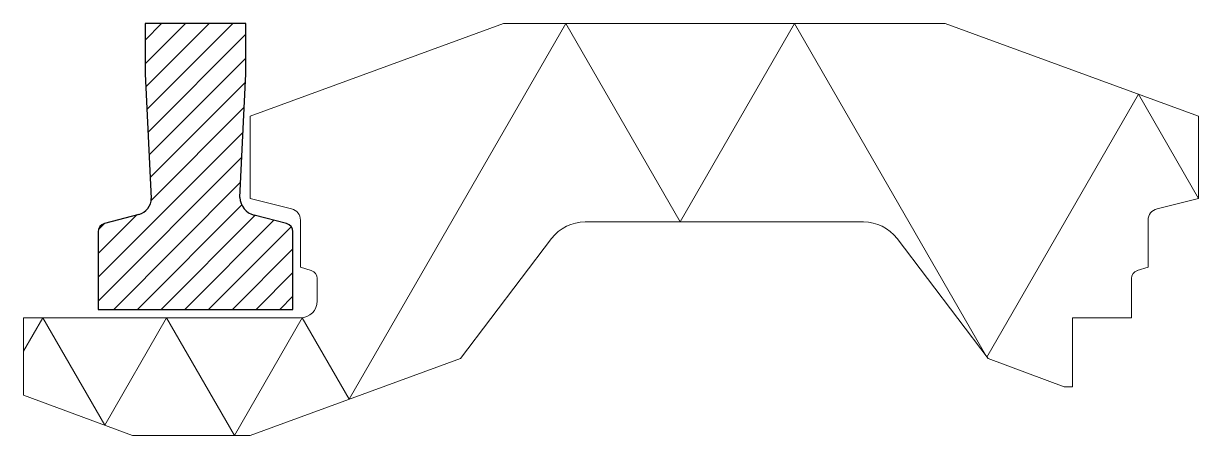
# Model space of a CAD drawing. Header units: metres. Extents: x -102 to 598, y -75 to 170.
import ezdxf

# ---------------------------------------------------------------- set-up
doc = ezdxf.new("R2010")
doc.units = ezdxf.units.M
doc.layers.add('A-DETL-GENF', color=92, linetype='Continuous', lineweight=18)

# ---------------------------------------------------------------- blocks, each defined once
blk = doc.blocks.new('23 VBI_PS-combinatie - RC 3_5 630-3540181-00_0 Basismaterialen')
at = {"layer": 'A-DETL-GENF', "lineweight": 5}
h = blk.add_hatch(dxfattribs=at)
h.set_pattern_fill('FP_127', color=256, style=0, pattern_type=2)
h.set_pattern_definition([(45, (10499.317, 7592.384), (-7.071068, 7.071068), [])])
h.paths.add_polyline_path([(-58, 0), (58, 0), (58, 46.16), (57.88, 47.26), (57.52, 48.3), (56.94, 49.24), (56.16, 50.03), (55.24, 50.63), (54.2, 51.01), (41.89, 54.28), (35, 56), (32.28, 57.06), (29.93, 58.78), (28.09, 61.05), (26.88, 63.7), (26.39, 66.58), (30, 140), (30, 170), (-30, 170), (-30, 140), (-26.37, 66.01), (-26.73, 63.44), (-27.74, 61.04), (-29.34, 58.99), (-31.41, 57.41), (-33.82, 56.42), (-54.28, 50.99), (-55.3, 50.6), (-56.21, 49.99), (-56.96, 49.2), (-57.53, 48.27), (-57.88, 47.24), (-58, 46.16)])
at = {"layer": 'A-DETL-GENF', "lineweight": 25}
for p, q in [((30, 170), (-30, 170)), ((-30, 170), (-30, 140)), ((30, 140), (30, 170)), ((-30, 140), (-26.37, 66.01)), ((26.39, 66.58), (30, 140)), ((-33.82, 56.42), (-54.28, 50.99)), ((41.89, 54.28), (35, 56)), ((54.2, 51.01), (41.89, 54.28)), ((-58, 46.16), (-58, 0)), ((58, 0), (58, 46.16)), ((-58, 0), (58, 0))]:
    blk.add_line(p, q, dxfattribs=at)
at = {"layer": 'A-DETL-GENF'}
for p, q in [((183.5, 170), (32.5, 115)), ((220.61, 170), (91.59, -53.47)), ((446.5, 170), (183.5, 170)), ((288.73, 52), (220.61, 170)), ((356.86, 170), (288.73, 52)), ((471.38, -28.35), (356.86, 170)), ((597.5, 115), (446.5, 170)), ((561.68, 128.05), (471.38, -28.35)), ((597.5, 66), (561.68, 128.05)), ((32.5, 115), (32.5, 66)), ((597.5, 66), (597.5, 115)), ((32.5, 66), (57.2, 59.83)), ((572.8, 59.83), (597.5, 66)), ((62.5, 53.03), (62.5, 25)), ((232.02, 52), (397.98, 52)), ((567.5, 25), (567.5, 53.03)), ((157.9, -29.3), (212.11, 42.11)), ((417.89, 42.11), (472.1, -29.3)), ((62.5, 25), (68.94, 23.07)), ((561.06, 23.07), (567.5, 25)), ((72.5, 18.28), (72.5, 5)), ((557.5, -5), (557.5, 18.28)), ((62.5, -5), (-102.5, -5)), ((-102.5, -5), (-102.5, -51)), ((-90.97, -5), (-102.5, -24.96)), ((-54.1, -68.87), (-90.97, -5)), ((-17.22, -5), (-54.1, -68.87)), ((23.19, -75), (-17.22, -5)), ((63.61, -5), (23.19, -75)), ((91.59, -53.47), (63.61, -5)), ((522.5, -46.1), (522.5, -5)), ((522.5, -5), (557.5, -5)), ((32.5, -75), (157.9, -29.3)), ((472.1, -29.3), (517.5, -46.1)), ((517.5, -46.1), (522.5, -46.1)), ((-102.5, -51), (-37.5, -75)), ((-37.5, -75), (32.5, -75))]:
    blk.add_line(p, q, dxfattribs=at)
at = {"layer": 'A-DETL-GENF', "lineweight": 25}
for centre, radius, start, end in [((-36.39, 66.11), 10.02, 284.86742, 359.47271), ((37.76, 67.03), 11.37, 182.28976, 255.96802), ((-53, 46.16), 5, 104.86742, 180), ((53, 46.16), 5, 0, 76.12545)]:
    blk.add_arc(centre, radius, start, end, dxfattribs=at)
at = {"layer": 'A-DETL-GENF'}
for centre, radius, start, end in [((55.5, 53.03), 7, 0, 75.96376), ((574.5, 53.03), 7, 104.03624, 180), ((232.02, 27), 25, 90, 142.80082), ((397.98, 27), 25, 37.19918, 90), ((67.5, 18.28), 5, 0, 73.30076), ((562.5, 18.28), 5, 106.69924, 180), ((62.5, 5), 10, 270, 0)]:
    blk.add_arc(centre, radius, start, end, dxfattribs=at)

msp = doc.modelspace()

# ---------------------------------------------------------------- block references
msp.add_blockref('23 VBI_PS-combinatie - RC 3_5 630-3540181-00_0 Basismaterialen', (0, 0))

doc.saveas('drawing.dxf')
